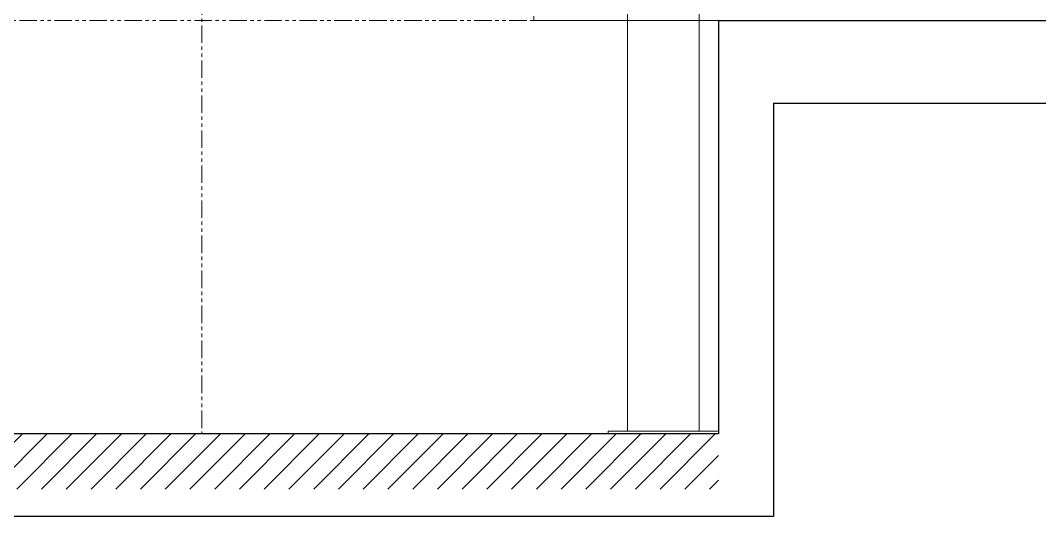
# Model space of a CAD drawing. Header units: inches. Extents: x -17229 to 23588, y -1896 to 20170.
# Drawn here: x 8165 to 11865, y 4383 to 6183 of the extents above; entities that cross this region are included whole.
import ezdxf
from ezdxf.enums import TextEntityAlignment as Align

# ---------------------------------------------------------------- set-up
doc = ezdxf.new("R2010")
doc.units = ezdxf.units.IN
doc.header["$MEASUREMENT"] = 0
doc.linetypes.add('PHANTOM', pattern=[12.7, 6.35, -1.27, 1.27, -1.27, 1.27, -1.27])
for name, color, linetype in [('PK24-LABEL', 7, 'Continuous'), ('PK24E', 7, 'Continuous'), ('PK24E-DATA', 7, 'Continuous'), ('PK24E-STRUCT-CONCRETE', 7, 'Continuous'), ('PK24E-STRUCT-STEEL', 254, 'Continuous')]:
    doc.layers.add(name, color=color, linetype=linetype)
doc.layers.add('PK24E-HELPER', color=253, linetype='PHANTOM', true_color=0xa1a1a1)
doc.layers.add('PK24E-SYS-SHELF', color=31, linetype='Continuous', true_color=0xffcc5a)
doc.styles.get("Standard").update_dxf_attribs({"font": 'arial.ttf'})

# ---------------------------------------------------------------- blocks, each defined once
blk = doc.blocks.new('*U28')
at = {"layer": 'PK24E-SYS-SHELF', "lineweight": 5}
for p, q in [((120.5, -18.5), (120.5, -17)), ((815.98, -18.5), (120.5, -18.5))]:
    blk.add_line(p, q, dxfattribs=at)
at = {"layer": 'PK24-LABEL', "lineweight": 5}
blk.add_attdef('LEVEL_ID', text='', height=5, dxfattribs=at).set_placement((876.57, 10.38), align=Align.CENTER)
at = {"layer": 'PK24E-DATA', "lineweight": 5}
for tag, p in [('COMP_TYPE', (170.5, 13.5)), ('GROUND_ID', (170.5, 3.5))]:
    blk.add_attdef(tag, p, '', height=5, dxfattribs=at)
blk = doc.blocks.new('*U37')
at = {"layer": 'PK24E-STRUCT-CONCRETE', "lineweight": 5}
h = blk.add_hatch(dxfattribs=at)
h.set_pattern_fill('ANSI31', color=256, scale=2)
h.set_pattern_definition([(45, (-15040.825, -23391.2444), (-4.490128, 4.490128), [])])
h.paths.add_polyline_path([(-187.5, -399.4), (187.5, -399.4), (187.5, -419.4), (-187.5, -419.4)])
at = {"layer": 'PK24E-HELPER', "lineweight": 5}
for p, q in [((0, 256.77), (0, -399.4)), ((-180.5, -249.4), (180.5, -249.4))]:
    blk.add_line(p, q, dxfattribs=at)
at = {"layer": 'PK24E-STRUCT-CONCRETE', "lineweight": 5}
blk.add_line((-187.5, -399.4), (187.5, -399.4), dxfattribs=at)
at = {"layer": 'PK24E-STRUCT-STEEL', "lineweight": 5}
for points in [[(154.5, 299.82), (180.5, 299.82), (180.5, -398.4), (154.5, -398.4)], [(147.5, -398.4), (187.5, -398.4), (187.5, -399.4), (147.5, -399.4)]]:
    blk.add_lwpolyline(points, close=True, dxfattribs=at)

msp = doc.modelspace()

# ---------------------------------------------------------------- linework, layer by layer
for p, q in [((10699, 6182.7), (18090.8, 6182.7)), ((10699, 6182.7), (10699, 4682.7)), ((10899, 5882.7), (18290.8, 5882.7)), ((10899, 5882.7), (10899, 4382.7)), ((10699, 4682.7), (6949, 4682.7)), ((10899, 4382.7), (6749, 4382.7))]:
    msp.add_line(p, q)

# ---------------------------------------------------------------- block references
at = {"layer": 'PK24E', "lineweight": 5, "xscale": 10, "yscale": 10, "zscale": 10}
for name, p in [('*U37', (8823.9, 8676.7)), ('*U28', (8824, 6367.7))]:
    msp.add_blockref(name, p, dxfattribs=at)

doc.saveas('drawing.dxf')
